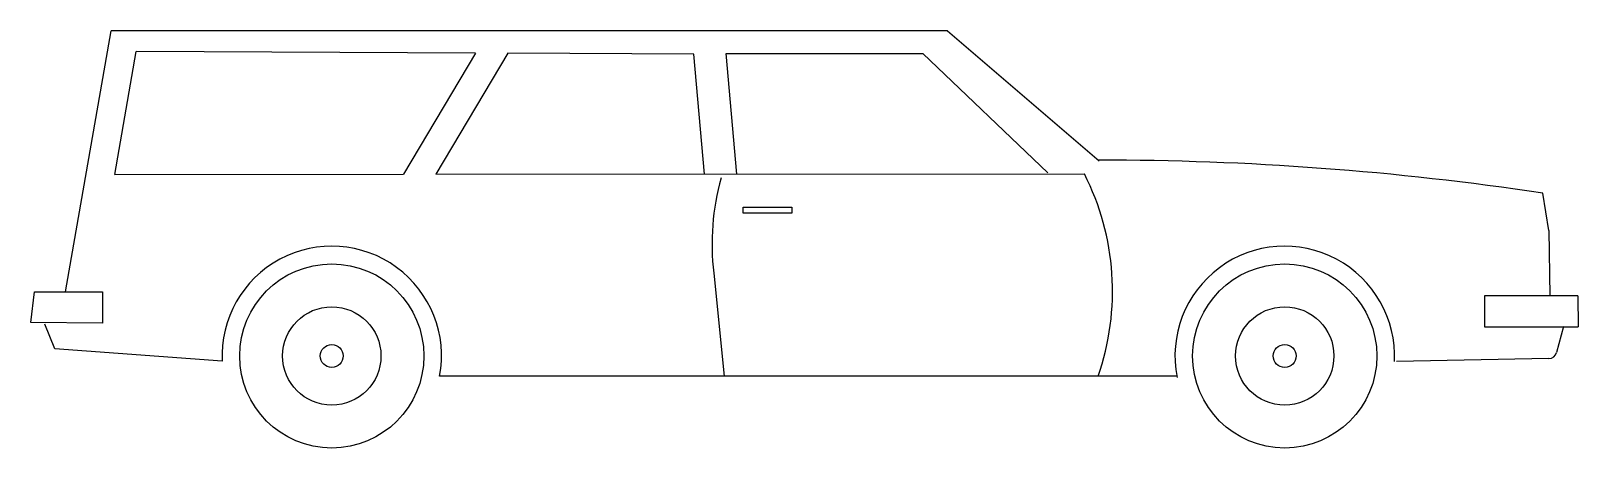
# Model space of a CAD drawing. Extents: x 0.29 to 4.73, y 0 to 1.2.
import ezdxf

# ---------------------------------------------------------------- set-up
doc = ezdxf.new("R2010")
doc.units = 0
doc.header["$LTSCALE"] = 1.2
doc.layers.get('0').update_dxf_attribs({"linetype": 'CONTINUOUS'})

msp = doc.modelspace()

# ---------------------------------------------------------------- linework, layer by layer
at = {"color": 0}
for p, q in [((0.3868, 0.4535), (0.5179, 1.2024)), ((2.9202, 1.2024), (0.5179, 1.2024)), ((2.9202, 1.2024), (3.3561, 0.8293)), ((0.5281, 0.7901), (0.5899, 1.1433)), ((1.5648, 1.1386), (0.5899, 1.1433)), ((1.5648, 1.1386), (1.3577, 0.7907)), ((1.6571, 1.1381), (1.4503, 0.7907)), ((2.1915, 1.1355), (1.6571, 1.1381)), ((2.2218, 0.7911), (2.1915, 1.1355)), ((2.2843, 1.1375), (2.8494, 1.1374)), ((2.3147, 0.7912), (2.2843, 1.1375)), ((2.8494, 1.1374), (3.208, 0.7949)), ((0.5281, 0.7901), (1.3577, 0.7907)), ((1.4503, 0.7907), (3.3134, 0.792)), ((4.6471, 0.6296), (4.6301, 0.7365)), ((2.333, 0.6787), (2.333, 0.6962)), ((2.333, 0.6962), (2.4733, 0.6962)), ((2.4733, 0.6787), (2.333, 0.6787)), ((2.4733, 0.6962), (2.4733, 0.6787)), ((4.6471, 0.6296), (4.65, 0.4414)), ((2.2488, 0.5068), (2.2788, 0.2105)), ((0.2875, 0.3648), (0.2976, 0.4535)), ((0.2976, 0.4535), (0.4928, 0.4535)), ((0.4928, 0.4535), (0.4928, 0.3628)), ((4.4626, 0.4414), (4.4626, 0.3523)), ((4.7304, 0.4414), (4.4626, 0.4414)), ((4.7304, 0.4414), (4.7312, 0.3523)), ((0.4928, 0.3628), (0.2875, 0.3648)), ((0.3558, 0.2896), (0.327, 0.3598)), ((4.4626, 0.3523), (4.7312, 0.3523)), ((4.6891, 0.3539), (4.6692, 0.2785)), ((0.8367, 0.2541), (0.3558, 0.2896)), ((4.6476, 0.2615), (4.2101, 0.2529)), ((3.5794, 0.2105), (1.4614, 0.2105))]:
    msp.add_line(p, q, dxfattribs=at)
for centre, radius in [((1.1516, 0.2689), 0.2645), ((3.8887, 0.2689), 0.2645), ((1.1516, 0.2689), 0.1412), ((3.8887, 0.2689), 0.1412), ((1.1516, 0.2689), 0.0329), ((3.8887, 0.2689), 0.0329)]:
    msp.add_circle(centre, radius, dxfattribs=at)
for centre, radius, start, end in [((3.3587, -7.7381), 8.5694, 81.46811, 90.03373), ((2.9486, 0.5906), 0.7048, 164.3781, 186.8244), ((2.6469, 0.4543), 0.7471, 340.9508, 26.8706), ((1.1516, 0.2689), 0.3153, 349.3215, 182.6942), ((3.8887, 0.2689), 0.3153, 357.1514, 191.2337), ((4.6471, 0.2844), 0.0229, 271.2776, 345.206)]:
    msp.add_arc(centre, radius, start, end, dxfattribs=at)

doc.saveas('drawing.dxf')
